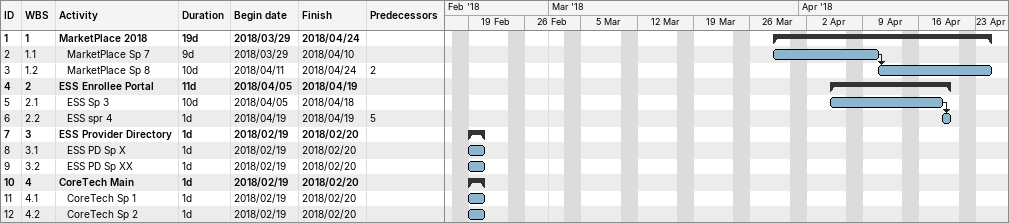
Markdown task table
| ID | WBS | Task | Duration | Start | Finish | Predecessors |
|---|---|---|---|---|---|---|
| 1 | 1 | **MarketPlace 2018** | 19d | 2018-03-29 | 2018-04-24 |  |
| 2 | 1.1 | MarketPlace Sp 7 | 9d | 2018-03-29 | 2018-04-10 |  |
| 3 | 1.2 | MarketPlace Sp 8 | 10d | 2018-04-11 | 2018-04-24 | 2 |
| 4 | 2 | **ESS Enrollee Portal** | 11d | 2018-04-05 | 2018-04-19 |  |
| 5 | 2.1 | ESS Sp 3 | 10d | 2018-04-05 | 2018-04-18 |  |
| 6 | 2.2 | ESS spr 4 | 1d | 2018-04-19 | 2018-04-19 | 5 |
| 7 | 3 | **ESS Provider Directory** | 1d | 2018-02-19 | 2018-02-20 |  |
| 8 | 3.1 | ESS PD Sp X | 1d | 2018-02-19 | 2018-02-20 |  |
| 9 | 3.2 | ESS PD Sp XX | 1d | 2018-02-19 | 2018-02-20 |  |
| 10 | 4 | **CoreTech Main** | 1d | 2018-02-19 | 2018-02-20 |  |
| 11 | 4.1 | CoreTech Sp 1 | 1d | 2018-02-19 | 2018-02-20 |  |
| 12 | 4.2 | CoreTech Sp 2 | 1d | 2018-02-19 | 2018-02-20 |  |
